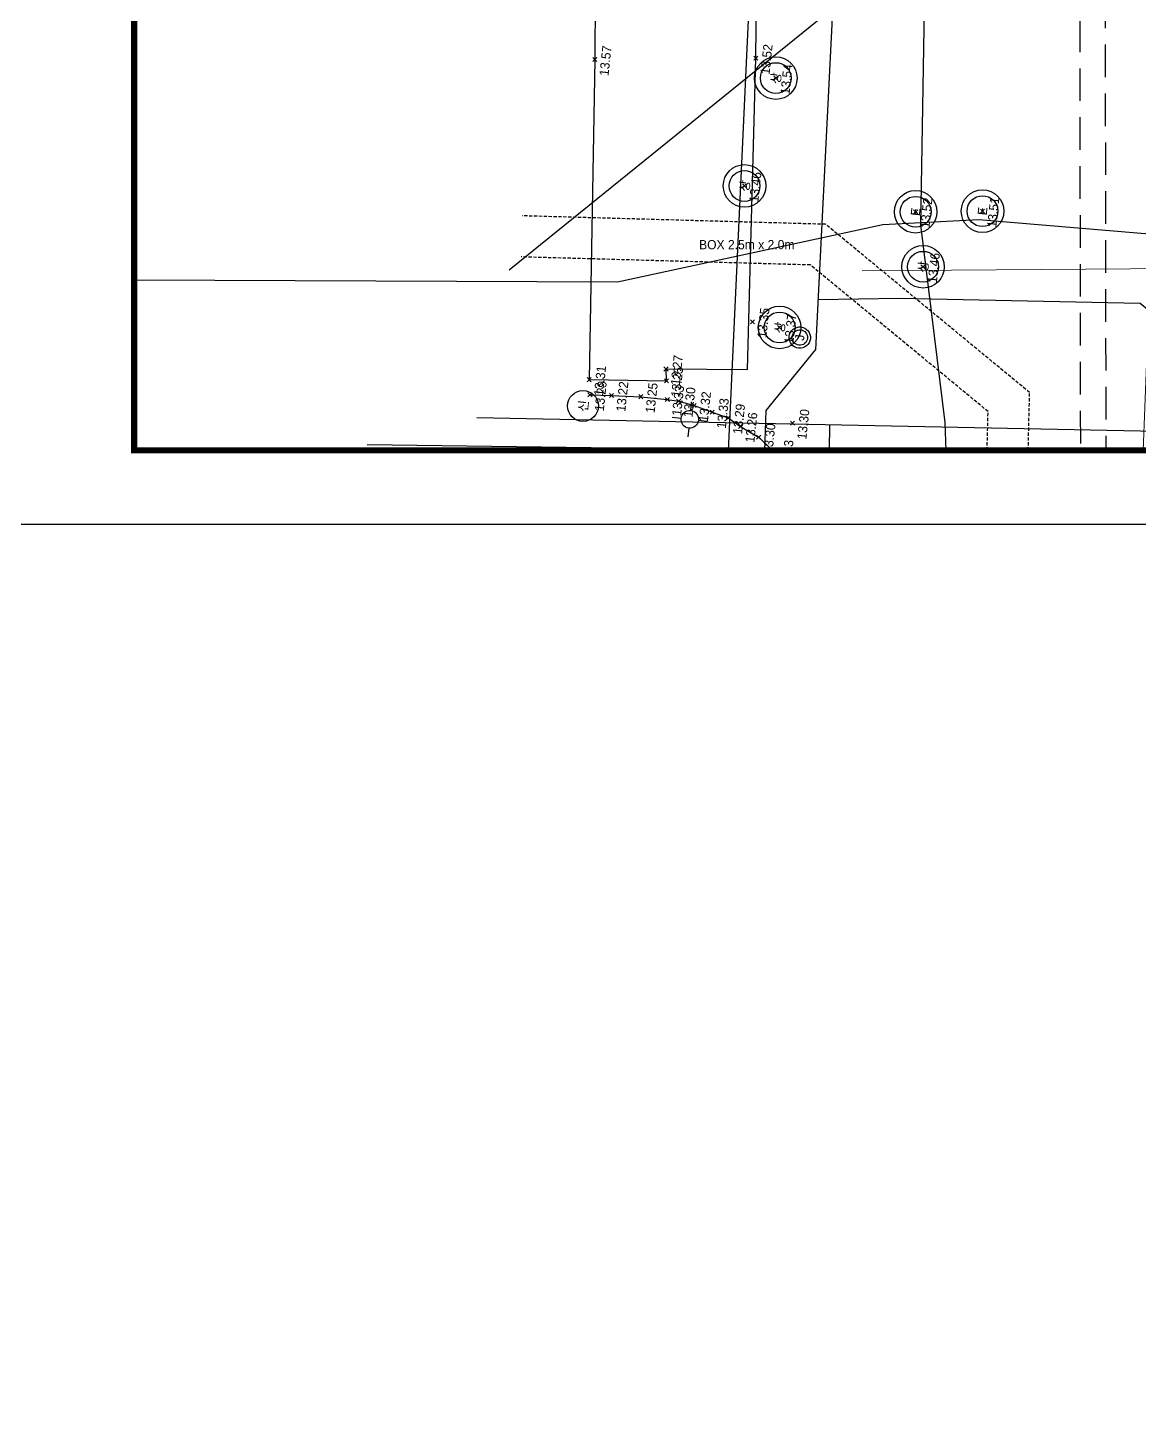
# Model space of a CAD drawing. Header units: millimetres. Extents: x 1073475 to 2890243, y -1340830 to -367733.
# Drawn here: x 1245265 to 1299407, y -529282 to -462346 of the extents above; entities that cross this region are included whole.
import ezdxf
from ezdxf.enums import TextEntityAlignment as Align
from ezdxf.xclip import XClip

# ---------------------------------------------------------------- set-up
doc = ezdxf.new("R2010")
doc.units = ezdxf.units.MM
doc.header["$LTSCALE"] = 50
doc.header["$XCLIPFRAME"] = 2
doc.header["$PDMODE"] = 3
doc.header["$PDSIZE"] = 100
doc.linetypes.add('HIDDEN2', pattern=[4.7625, 3.175, -1.5875])
for name, color, linetype in [('1-우수관로', 140, '우수'), ('11', 11, 'Continuous'), ('TEX', 3, 'Continuous'), ('TEXT', 3, 'Continuous'), ('가로등', 1, 'Continuous'), ('도로', 1, 'Continuous'), ('상수도맨홀', 1, 'Continuous'), ('신호등', 1, 'Continuous'), ('제수변', 1, 'Continuous'), ('지하지장물_상수관로', 5, 'HIDDEN2'), ('지하지장물_열수송관로', 6, 'HIDDEN2'), ('지하지장물_전기관로', 1, 'HIDDEN2'), ('지하지장물_통신관로', 7, 'HIDDEN2'), ('지하지장물_하수_BOX', 30, 'HIDDEN2'), ('지하지장물_하수관거(오수)', 30, 'HIDDEN2'), ('측량점_높이', 8, 'Continuous'), ('측량점_심볼', 7, 'Continuous'), ('한전맨홀', 1, 'Continuous'), ('횡단보도', 40, 'Continuous')]:
    doc.layers.add(name, color=color, linetype=linetype)
doc.styles.add('LT', font='')
doc.styles.add('RXHG', font='arial.ttf')
doc.styles.get("Standard").update_dxf_attribs({"font": ''})
doc.styles.add('굴림체', font='')
doc.styles.get('LT').set_extended_font_data('GulimChe')
doc.styles.get('Standard').set_extended_font_data('Dotum')
doc.styles.get('굴림체').set_extended_font_data('Dotum')
doc.linetypes.add('KT_LINE', pattern='A,12.7,-5.08,["KT",Standard,S=2.54,R=0,X=-2.54,Y=-1.27],-6.35', length=24.13)
doc.linetypes.add('POWER_LINE', pattern='A,12.7,-5.08,["POWER",Standard,S=2.54,R=0,X=-2.54,Y=-1.27],-6.35', length=24.13)
doc.linetypes.add('SEWER_LINE', pattern='A,12.7,-5.08,["SEWER",Standard,S=2.54,R=0,X=-2.54,Y=-1.27],-6.35', length=24.13)
doc.linetypes.add('WATER_LINE', pattern='A,12.7,-5.08,["WATER",Standard,S=2.54,R=0,X=-2.54,Y=-1.27],-6.35', length=24.13)
doc.linetypes.add('우수', pattern='A,0.5,-0.05,["우수",LT,S=0.1,R=0,X=0,Y=-0.05],-0.4', length=0.95)

# ---------------------------------------------------------------- blocks, each defined once
blk = doc.blocks.new('A$405090834614')
at = {"layer": '1-우수관로', "color": 251, "linetype": '우수', "lineweight": 0, "ltscale": 80}
for points in [[(114673, 11574), (109257, 90611), (100407, 168504)], [(101990, 154572), (65521, 152090)]]:
    blk.add_lwpolyline(points, dxfattribs=at)
at = {"layer": '가로등', "color": 251, "linetype": 'Continuous'}
for p, q in [((92335, 176516), (92335, 176944)), ((91907, 176087), (91478, 176087)), ((92764, 176087), (93193, 176087)), ((92335, 175658), (92335, 175230))]:
    blk.add_line(p, q, dxfattribs=at)
blk.add_ellipse((92335, 176087), major_axis=(303, 303), ratio=1, start_param=5.497787, end_param=11.780972, dxfattribs=at)
at = {"layer": '도로', "color": 251}
for p, q in [((93003, 181044), (93091, 179997)), ((93091, 179997), (93178, 178571)), ((93178, 178571), (93178, 177276)), ((93159, 176718), (93028, 175947)), ((93178, 177276), (93159, 176718)), ((93028, 175947), (92795, 175045)), ((92795, 175045), (92606, 174231)), ((92606, 174231), (92256, 173591)), ((92256, 173591), (91820, 172660)), ((91820, 172660), (91107, 171700))]:
    blk.add_line(p, q, dxfattribs=at)
at = {"layer": '상수도맨홀', "color": 251}
for centre, radius in [((103914, 174633), 1036), ((103914, 174633), 750), ((109295, 173675), 1036), ((109295, 173675), 750), ((97242, 172209), 1036), ((97242, 172209), 750), ((100918, 165576), 1036), ((100918, 165576), 750)]:
    blk.add_circle(centre, radius, dxfattribs=at)
at = {"layer": '신호등', "color": 251}
blk.add_circle((92435, 181326), 750, dxfattribs=at)
at = {"layer": '제수변', "color": 251}
for major_axis, start_param, end_param in [((366, 366), 5.497787, 11.780972), ((-265, 265), 3.926991, 10.210176)]:
    blk.add_ellipse((96858, 171181), major_axis=major_axis, ratio=1, start_param=start_param, end_param=end_param, dxfattribs=at)
at = {"layer": '지하지장물_상수관로', "color": 251, "linetype": 'WATER_LINE', "ltscale": 3}
for points in [[(91230, 172264), (89445, 191582)], [(215785, 180251), (195263, 177193), (191822, 180378), (129649, 175223), (126750, 172048), (96359, 170351), (93160, 172444), (53008, 169794)], [(110243, 16885), (108215, 53986), (102289, 84539), (97363, 150477), (100261, 154882), (99251, 166588), (98786, 170478)]]:
    blk.add_lwpolyline(points, dxfattribs=at)
at = {"layer": '지하지장물_열수송관로', "color": 251, "ltscale": 10}
for points in [[(216212, 191288), (197149, 188874), (197301, 186951), (195346, 186542), (195304, 185411), (191114, 185214), (191823, 167673), (46754, 152054)], [(216367, 190058), (198477, 187793), (198622, 185962), (196548, 185528), (196500, 184227), (192401, 184034), (193108, 166565), (46886, 150822)]]:
    blk.add_lwpolyline(points, dxfattribs=at)
at = {"layer": '지하지장물_전기관로', "color": 251, "linetype": 'POWER_LINE', "ltscale": 3}
for points in [[(96055, 205507), (98614, 180293), (102758, 167748), (103489, 163119), (103976, 141073), (108724, 103133), (112621, 56049), (113109, 23528)], [(117706, 167477), (112335, 171886), (98622, 185592)], [(173383, 173768), (152438, 171677), (116310, 167097), (102929, 165907), (93496, 163728), (64735, 159343)]]:
    blk.add_lwpolyline(points, dxfattribs=at)
at = {"layer": '지하지장물_통신관로', "color": 251, "linetype": 'KT_LINE', "ltscale": 3}
blk.add_lwpolyline([(133285, 176576), (83112, 173596), (82168, 171745), (83434, 140813), (89417, 133224), (94187, 130394), (100201, 81315), (103898, 49012), (108849, 25517)], dxfattribs=at)
at = {"layer": '지하지장물_하수_BOX', "color": 251}
for p, q in [((100425, 171040), (99331, 185083)), ((102473, 170510), (101325, 185239)), ((94246, 161686), (100425, 171040)), ((95379, 159772), (102473, 170510)), ((68088, 159527), (94246, 161686)), ((68252, 157534), (95379, 159772))]:
    blk.add_line(p, q, dxfattribs=at)
at = {"layer": '지하지장물_하수관거(오수)', "color": 251, "linetype": 'SEWER_LINE', "ltscale": 3}
for points in [[(107008, 50227), (100263, 82123), (91320, 186400)], [(92787, 169286), (60580, 166656)]]:
    blk.add_lwpolyline(points, dxfattribs=at)
at = {"layer": '측량점_심볼', "color": 251}
for p in [(109261, 182535), (93003, 181044), (93740, 181158), (93091, 179997), (93178, 178571), (94078, 177417), (94650, 177495), (93159, 176718), (93178, 177276), (93028, 175947), (92795, 175045), (110158, 174745), (92606, 174231), (103914, 174633), (92256, 173591), (97380, 173546), (109295, 173675), (91820, 172660), (97242, 172209), (92679, 171091), (103541, 166218), (100918, 165576), (103915, 162982)]:
    blk.add_point(p, dxfattribs=at)
at = {"layer": '한전맨홀', "color": 251}
for centre, radius in [((103541, 166218), 1036), ((103541, 166218), 750), ((103915, 162982), 1036), ((103915, 162982), 750)]:
    blk.add_circle(centre, radius, dxfattribs=at)
at = {"layer": '횡단보도', "color": 251}
for p, q in [((121466, 183762), (109261, 182535)), ((109261, 182535), (93740, 181158)), ((93740, 181158), (94078, 177417)), ((94078, 177417), (94650, 177495)), ((94650, 177495), (95049, 173551)), ((110158, 174745), (124009, 176085)), ((95049, 173551), (110158, 174745))]:
    blk.add_line(p, q, dxfattribs=at)
at = {"layer": '상수도맨홀', "color": 251, "style": '굴림체'}
for s, p in [('신', (92435, 181326)), ('상', (103914, 174633)), ('상', (109295, 173675)), ('상', (97242, 172209)), ('J', (96858, 171181)), ('E', (103541, 166218)), ('상', (100918, 165576)), ('E', (103915, 162982))]:
    blk.add_text(s, height=450, dxfattribs=at).set_placement(p, align=Align.MIDDLE)
at = {"layer": '지하지장물_하수_BOX', "color": 251, "style": '굴림체'}
blk.add_text('BOX 2.5m x 2.0m', height=450, rotation=276.11851, dxfattribs=at).set_placement((101108, 171891), align=Align.RIGHT)
at = {"layer": '측량점_높이', "color": 251, "style": '굴림체'}
for s, p in [('13.57', (109261, 182235)), ('13.29', (93003, 180744)), ('13.31', (93740, 180858)), ('13.22', (93091, 179697)), ('13.25', (93178, 178271)), ('13.33', (93178, 176976)), ('13.25', (94078, 177117)), ('13.27', (94650, 177195)), ('13.30', (93159, 176418)), ('13.32', (93028, 175647)), ('13.33', (92795, 174745)), ('13.46', (103914, 174333)), ('13.52', (110158, 174445)), ('13.29', (92606, 173931)), ('13.54', (109295, 173375)), ('13.26', (92256, 173291)), ('13.35', (97380, 173246)), ('13.30', (91820, 172360)), ('13.33', (91107, 171400)), ('13.37', (97242, 171909)), ('13.30', (92679, 170791)), ('13.52', (103541, 165918)), ('13.46', (100918, 165276)), ('13.51', (103915, 162682))]:
    blk.add_text(s, height=450, dxfattribs=at).set_placement(p, align=Align.TOP_CENTER)
blk = doc.blocks.new('dbox')
at = {"layer": '11'}
for p, q in [((4288, 1800), (4288, 57600)), ((81088, 1800), (4288, 1800))]:
    blk.add_line(p, q, dxfattribs=at)
at = {"layer": '11', "const_width": 150}
blk.add_lwpolyline([(81088, 1800), (4288, 1800), (4288, 57600), (81088, 57600)], close=True, dxfattribs=at)
at = {"layer": 'TEXT', "color": 7}
blk.add_line((84100, 0), (0, 0), dxfattribs=at)
at = {"layer": 'TEX', "color": 6, "linetype": 'Continuous', "style": 'RXHG', "width": 1}
for tag, p in [('일자', (76628, 15972)), ('축척', (76628, 13925)), ('설계번호', (76684, 12170))]:
    blk.add_attdef(tag, p, '', height=300, dxfattribs=at)
at = {"layer": 'TEX', "color": 7, "linetype": 'Continuous', "style": 'RXHG', "width": 1}
blk.add_attdef('파일명', (81840, 4453), '', height=300, rotation=90, dxfattribs=at)
at = {"layer": 'TEX', "linetype": 'Continuous', "style": 'RXHG', "width": 1}
for tag, p in [('도면명-1', (77799, 3389)), ('도면명-2', (77799, 2662))]:
    blk.add_attdef(tag, text='', height=400, dxfattribs=at).set_placement(p, align=Align.CENTER)

msp = doc.modelspace()

# ---------------------------------------------------------------- block references
at = {"xscale": 2, "yscale": 2, "zscale": 2}
msp.add_blockref('dbox', (1241882.7, -486533.1), dxfattribs=at)
ref = msp.add_blockref('A$405090834614', (1442878.4, -591810.2), dxfattribs=dict(rotation=83.9464212542183))
XClip(ref).set_block_clipping_path([(87977.8492422819, 202827.7349661703), (102823.6229538787, 62839.0134570275), (213801.3092563641, 74608.173144479), (198955.5355447673, 214596.8946536218)])

doc.saveas('drawing.dxf')
